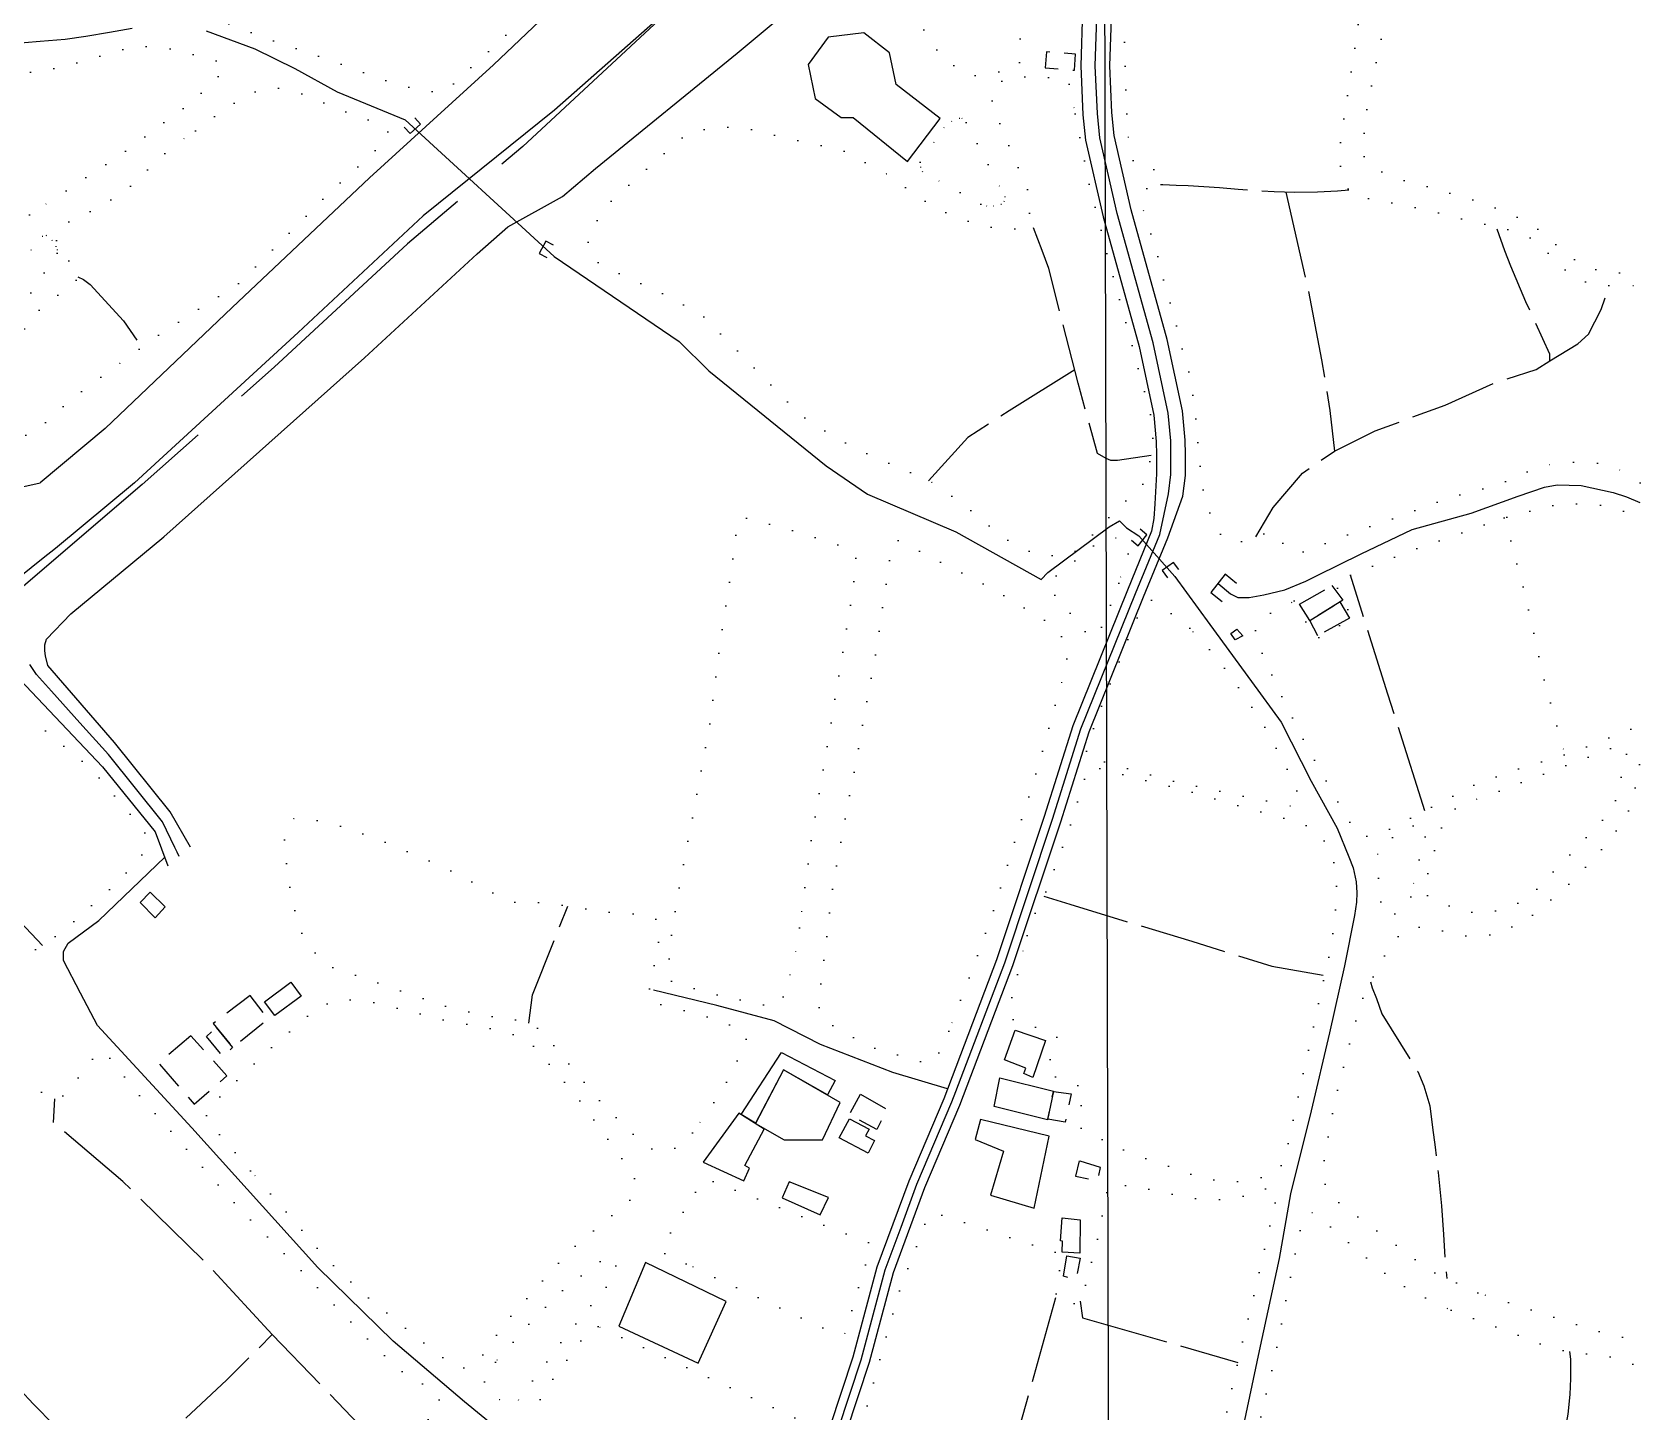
# Model space of a CAD drawing. Header units: millimetres. Extents: x 220021 to 223505, y 489325 to 491820.
# Drawn here: x 221173 to 221448.6, y 490856.2 to 491093.5 of the extents above; entities that cross this region are included whole.
import ezdxf

# ---------------------------------------------------------------- set-up
doc = ezdxf.new("R2010")
doc.units = ezdxf.units.MM
for name, pattern in [('15M2P5', [17.5, 15, -2.5]), ('50M10', [60, 50, -10]), ('5M2P5', [7.5, 5, -2.5]), ('AM4', [4, 0, -4])]:
    doc.linetypes.add(name, pattern=pattern)
for name, color, linetype in [('A0013110', 8, 'Continuous'), ('A0013112', 8, 'Continuous'), ('A0013117', 8, 'Continuous'), ('A0023210', 8, 'Continuous'), ('A0023212', 8, 'Continuous'), ('B0014111', 8, 'Continuous'), ('B0014112', 8, 'Continuous'), ('B0014116', 8, '5M2P5'), ('B0014118', 8, '5M2P5'), ('C0076116', 8, 'Continuous'), ('C0076117', 8, 'Continuous'), ('C0523121', 8, '50M10'), ('D0015112', 8, '15M2P5'), ('D0025111', 8, 'AM4'), ('E0022112', 8, 'Continuous'), ('zd001', 7, 'Continuous')]:
    doc.layers.add(name, color=color, linetype=linetype)

msp = doc.modelspace()

# ---------------------------------------------------------------- linework, layer by layer
at = {"layer": 'A0013110', "flags": 128}
for points in [[(221108.767, 491096.755), (221114.887, 491093.452), (221119.385, 491090.081), (221120.417, 491089.319), (221124.609, 491083.901), (221131.718, 491073.535), (221139.204, 491061.374), (221142.657, 491056.028), (221150.604, 491044.03), (221157.612, 491034.032), (221162.758, 491024.352), (221165.51, 491017.858), (221165.929, 491016.51), (221166.111, 491016.297), (221167.078, 491015.65), (221168.443, 491015.28), (221170.058, 491015.028), (221174.434, 491015.992)], [(221353.794, 491097.356), (221353.461, 491087.706), (221353.843, 491079.326), (221354.283, 491074.94), (221357.302, 491061.744), (221363.502, 491039.483), (221366.029, 491027.621), (221366.446, 491023.107), (221366.475, 491020.845), (221366.486, 491017.579), (221366.209, 491012.388), (221366.015, 491009.871), (221365.664, 491007.711), (221361.485, 490997.521), (221352.085, 490974.212), (221347.174, 490958.614), (221338.974, 490933.982), (221329.904, 490910.082), (221323.876, 490895.924), (221318.39, 490881.088), (221314.236, 490865.618), (221306.268, 490841.479)], [(221309.139, 490840.605), (221317.111, 490864.758), (221321.251, 490880.177), (221326.665, 490894.815), (221332.688, 490908.962), (221341.801, 490932.975), (221350.028, 490957.69), (221354.911, 490973.199), (221364.264, 490996.391), (221368.44, 491006.573), (221371.009, 491013.707), (221371.487, 491017.252), (221371.475, 491020.885), (221371.443, 491023.37), (221370.981, 491028.374), (221368.361, 491040.676), (221362.15, 491062.973), (221359.227, 491075.75), (221358.831, 491079.69), (221358.465, 491087.734), (221358.803, 491097.507)], [(221200.293, 490953.344), (221196.802, 490959.439), (221187.205, 490971.375), (221175.738, 490984.578), (221175.322, 490986.261), (221175.228, 490987.136), (221175.252, 490988.15), (221175.531, 490989.125)], [(221166.793, 490983.375), (221170.943, 490982.21), (221185.149, 490967.176), (221194.195, 490955.965), (221196.422, 490950.117)]]:
    msp.add_lwpolyline(points, dxfattribs=at)
at = {"layer": 'A0013112', "flags": 128}
for points in [[(221343.567, 491172.783), (221343.192, 491171.636), (221321.575, 491150.896), (221301.258, 491132.071), (221273.931, 491108.341), (221252.442, 491087.896), (221231.072, 491068.487), (221207.441, 491046.173), (221185.589, 491025.344), (221174.434, 491015.992)], [(221175.531, 490989.125), (221179.705, 490993.488), (221195.707, 491006.702), (221230.253, 491037.511), (221249.633, 491055.418), (221254.9, 491060.025), (221264.277, 491065.258), (221269.953, 491070.053), (221294.38, 491089.928), (221307.099, 491100.587), (221324.425, 491114.679), (221336.652, 491125.352), (221352.687, 491144.185)]]:
    msp.add_lwpolyline(points, dxfattribs=at)
at = {"layer": 'A0013117', "flags": 128}
for points in [[(221256.994, 490850.085), (221247.438, 490857.929), (221235.14, 490868.399), (221222.19, 490881.057), (221200.512, 490905.087), (221184.309, 490922.657), (221181.37, 490928.241), (221178.43, 490933.824), (221178.453, 490935.393), (221179.225, 490936.852), (221184.519, 490940.738), (221195.854, 490951.609)], [(221330.542, 490911.764), (221321.15, 490914.582), (221308.705, 490919.433), (221300.738, 490923.447), (221295.784, 490924.778), (221290.83, 490926.108), (221279.936, 490928.776)]]:
    msp.add_lwpolyline(points, dxfattribs=at)
at = {"layer": 'A0023210', "flags": 128}
for points in [[(221307.704, 490841.042), (221315.674, 490865.188), (221319.821, 490880.633), (221322.546, 490888.001), (221325.27, 490895.369), (221331.296, 490909.522), (221331.983, 490911.332), (221340.387, 490933.478), (221348.601, 490958.152), (221353.498, 490973.706), (221358.186, 490985.331), (221362.874, 490996.956), (221367.052, 491007.142), (221368.544, 491014.135), (221368.986, 491017.415), (221368.975, 491020.865), (221368.945, 491023.238), (221368.505, 491027.998), (221365.932, 491040.079), (221359.726, 491062.359), (221358.241, 491068.852), (221356.755, 491075.345), (221356.337, 491079.508), (221355.963, 491087.72), (221356.307, 491097.671)], [(221198.358, 490951.731), (221197.984, 490952.512), (221197.61, 490953.293), (221195.498, 490957.702), (221186.177, 490969.275), (221181.276, 490974.722), (221176.375, 490980.168), (221173.798, 490983.032), (221172.655, 490984.756)]]:
    msp.add_lwpolyline(points, dxfattribs=at)
at = {"layer": 'A0023212'}
msp.add_lwpolyline([(221311.223, 491122.724), (221262.915, 491080.076), (221240.352, 491061.953), (221218.847, 491041.842), (221190.648, 491016.023), (221177.069, 491004.74), (221174.962, 491003.06), (221166.639, 490996.425), (221163.292, 490993.756), (221157.074, 490988.799), (221144.907, 490979.737), (221121.812, 490962.618), (221115.408, 490957.883), (221107.158, 490951.88), (221083.582, 490935.452), (221073.843, 490929.254), (221040.659, 490909.495), (221028.844, 490903.091), (221000.374, 490887.943), (220985.078, 490880.339), (220956.616, 490865.512), (220947.84, 490860.94), (220937.753, 490855.685), (220927.666, 490850.43)], dxfattribs=at)
at = {"layer": 'B0014111', "flags": 128}
for points in [[(221316.135, 491093.4), (221310.038, 491092.632), (221306.569, 491087.976), (221307.751, 491082.13), (221312.24, 491078.836), (221314.31, 491078.821), (221323.648, 491071.254), (221329.273, 491078.646), (221321.732, 491084.546), (221320.547, 491089.984)], [(221278.597, 490881.928), (221273.971, 490870.982), (221287.645, 490864.612), (221292.435, 490875.208)]]:
    msp.add_lwpolyline(points, close=True, dxfattribs=at)
at = {"layer": 'B0014112', "flags": 128}
for points in [[(221217.573, 490930.101), (221219.322, 490927.744), (221214.805, 490924.393), (221213.056, 490926.75)], [(221342.164, 490921.892), (221347.389, 490920.108), (221345.197, 490913.75), (221343.665, 490914.399), (221344.026, 490915.306), (221340.333, 490916.746)], [(221301.992, 490918.028), (221311.221, 490913.224), (221309.885, 490910.728), (221302.297, 490915.076), (221297.494, 490905.856), (221295.063, 490907.381)], [(221302.31, 490915.029), (221297.528, 490905.836), (221302.414, 490902.984), (221309.034, 490903.012), (221312.071, 490909.44)], [(221339.534, 490913.663), (221348.756, 490911.389), (221347.721, 490906.461), (221338.546, 490908.747)], [(221294.649, 490907.573), (221288.497, 490899.148), (221295.505, 490895.934), (221296.461, 490898.156), (221295.681, 490898.603), (221299.009, 490904.862)], [(221313.668, 490906.638), (221317.047, 490904.851), (221316.442, 490903.706), (221318.006, 490902.879), (221316.867, 490900.725), (221311.924, 490903.339)], [(221336.219, 490906.494), (221335.326, 490903.048), (221340.163, 490901.057), (221337.966, 490893.483), (221345.464, 490891.268), (221348.048, 490903.644)], [(221303.319, 490895.809), (221302.092, 490893.04), (221308.629, 490890.125), (221310.083, 490893.102)], [(221350.263, 490889.602), (221353.343, 490889.262), (221353.308, 490883.494), (221350.282, 490883.664), (221350.329, 490885.587), (221350.01, 490885.643)]]:
    msp.add_lwpolyline(points, close=True, dxfattribs=at)
at = {"layer": 'B0014116', "flags": 128}
for points in [[(221347.581, 491090.124), (221347.365, 491087.381), (221352.372, 491086.987), (221352.588, 491089.73)], [(221210.57, 490927.816), (221204.221, 490923.042), (221207.583, 490918.901), (221213.666, 490923.825)], [(221204.695, 490922.301), (221207.537, 490918.907), (221205.941, 490917.259), (221203.035, 490920.784)], [(221200.369, 490920.903), (221194.819, 490916.219), (221200.955, 490909.142), (221206.534, 490914.02)], [(221315.555, 490910.886), (221320.125, 490908.247), (221318.365, 490904.799), (221313.608, 490907.316)], [(221348.77, 490911.303), (221351.81, 490910.921), (221350.785, 490906.022), (221347.783, 490906.588)], [(221353.184, 490899.374), (221352.565, 490896.749), (221356.4, 490896.021), (221356.863, 490898.24)]]:
    msp.add_lwpolyline(points, close=True, dxfattribs=at)
at = {"layer": 'B0014116'}
for points in [[(221392.893, 490992.315), (221391.097, 490995.129), (221396.688, 490998.335), (221398.542, 490995.849)], [(221398.029, 490995.528), (221399.712, 490992.742), (221394.262, 490989.718), (221392.893, 490992.315)], [(221191.639, 490943.825), (221193.381, 490945.594), (221195.952, 490943.06), (221194.195, 490941.196)]]:
    msp.add_lwpolyline(points, close=True, dxfattribs=at)
at = {"layer": 'B0014118', "flags": 128}
msp.add_lwpolyline([(221351.084, 490883.051), (221353.368, 490882.645), (221352.655, 490878.966), (221350.522, 490879.541)], close=True, dxfattribs=at)
at = {"layer": 'C0076116', "flags": 128}
for points in [[(221237.074, 491077.199), (221238.069, 491076.077), (221239.864, 491077.669), (221238.869, 491078.791)], [(221262.738, 491056.879), (221261.407, 491057.571), (221260.3, 491055.442), (221261.631, 491054.75)], [(221362.185, 491006.129), (221363.361, 491005.198), (221364.851, 491007.079), (221363.675, 491008.011)], [(221370.324, 491001.082), (221369.449, 491002.301), (221367.5, 491000.901), (221368.374, 490999.683)], [(221380.29, 490998.72), (221378.329, 491000.272), (221375.847, 490997.135), (221377.808, 490995.583)]]:
    msp.add_lwpolyline(points, dxfattribs=at)
at = {"layer": 'C0076117', "flags": 128}
msp.add_lwpolyline([(221380.028, 490988.99), (221379.292, 490990.086), (221380.321, 490990.828), (221381.351, 490989.686)], close=True, dxfattribs=at)
at = {"layer": 'C0523121', "flags": 128}
msp.add_lwpolyline([(221699.41, 491456.057), (221683.772, 491447.234), (221665.133, 491435.662), (221646.351, 491422.574), (221638.679, 491416.859), (221620.056, 491402.654), (221603.145, 491388.881), (221585.939, 491373.357), (221568.728, 491358.496), (221550.782, 491342.203), (221529.939, 491323.549), (221507.873, 491302.899), (221485.733, 491282.884), (221457.794, 491257.402), (221433.74, 491235.52), (221407.377, 491211.643), (221380.742, 491186.85), (221356.167, 491164.451), (221332.258, 491143.179), (221305.186, 491117.765), (221282.487, 491097.097), (221257.471, 491073.853), (221237.647, 491057.134), (221214.705, 491035.881), (221191.966, 491015.727), (221168.374, 490995.491), (221145.102, 490977.222), (221118.394, 490958.16), (221095.722, 490943.144), (221071.629, 490928.04), (221043.614, 490911.142), (221018.766, 490897.524), (220987.216, 490881.068), (220959.876, 490866.988), (220920.947, 490846.609), (220894.928, 490833.545), (220870.583, 490820.983), (220844.609, 490807.614), (220814.558, 490791.755), (220792.067, 490780.41), (220769.335, 490768.682), (220743.5, 490755.247), (220719.635, 490743.829), (220693.568, 490731.447), (220669.856, 490720.522), (220638.457, 490705.929), (220611.08, 490693.916), (220584.654, 490682.034)], dxfattribs=at)
at = {"layer": 'D0015112', "flags": 128}
for points in [[(221399.612, 491066.368), (221397.617, 491066.196), (221394.174, 491066.024), (221390.328, 491065.917), (221386.734, 491066.084), (221384.004, 491066.202), (221380.565, 491066.473), (221377.363, 491066.754), (221371.953, 491067.091), (221369.87, 491067.162), (221367.586, 491067.237), (221365.759, 491067.237)], [(221388.769, 491065.989), (221392.577, 491049.271), (221394.886, 491037.14), (221396.322, 491028.475), (221397.105, 491021.46)], [(221365.572, 491020.702), (221359.799, 491019.828), (221358.644, 491019.835), (221357.818, 491020.186), (221356.331, 491021.058), (221353.002, 491033.156), (221347.995, 491052.852), (221346.819, 491055.962), (221344.552, 491061.862)], [(221383.619, 491006.731), (221386.584, 491011.781), (221391.631, 491017.657), (221397.105, 491021.46), (221404.117, 491024.955), (221416.153, 491029.373), (221424.573, 491033.136), (221431.803, 491035.498), (221434.154, 491037.006), (221434.152, 491038.128), (221430.059, 491047.153), (221427.461, 491053.272), (221426.436, 491055.928), (221424.962, 491060.012)], [(221180.936, 491051.444), (221181.868, 491050.953), (221183.047, 491050.124), (221188.752, 491043.85), (221191.955, 491039.333)], [(221434.154, 491037.006), (221438.984, 491039.904), (221440.842, 491041.574), (221443.003, 491045.813), (221444.461, 491049.964)], [(221352.424, 491035.429), (221341.137, 491028.402), (221334.056, 491023.789), (221327.298, 491016.35)], [(221412.642, 490959.605), (221406.309, 490979.669), (221399.867, 491000.112)], [(221174.841, 490936.431), (221151.971, 490960.547)], [(221347.123, 490944.909), (221351.591, 490943.524), (221372.564, 490937.166), (221386.338, 490932.889), (221395.438, 490931.285)], [(221258.492, 490923.062), (221259.15, 490927.925), (221263.332, 490938.519), (221265.205, 490943.217)], [(221403.344, 490930.201), (221403.626, 490929.144), (221404.336, 490927.294), (221405.275, 490924.703), (221411.458, 490914.751), (221412.491, 490912.311), (221413.537, 490908.841), (221413.971, 490905.121), (221414.428, 490901.731), (221414.976, 490897.377), (221415.545, 490891.635), (221415.906, 490886.72), (221416.131, 490882.482), (221416.43, 490879.184)], [(221214.361, 490869.508), (221203.029, 490881.786), (221188.671, 490895.82), (221176.732, 490905.981), (221176.943, 490910.032)], [(221349.113, 490875.809), (221341.153, 490847.264), (221336.947, 490833.296), (221336.294, 490831.399)], [(221158.855, 490872.725), (221173.309, 490857.564), (221180.976, 490849.755), (221187.601, 490842.149), (221195.296, 490833.562), (221200.944, 490827.13), (221205.573, 490823.167), (221208.412, 490821.012), (221209.125, 490820.458)], [(221186.68, 490843.206), (221206.552, 490861.74), (221214.361, 490869.508), (221229.344, 490854.005), (221235.079, 490848.386)], [(221437.563, 490866.59), (221437.702, 490865.31), (221437.719, 490861.95), (221437.636, 490859.201), (221437.28, 490855.805), (221436.287, 490850.504), (221432.722, 490836.261), (221427.671, 490824.748), (221426.251, 490822.44), (221425.53, 490821.628), (221424.551, 490821.147), (221423.076, 490820.861), (221409.603, 490818.691), (221406.919, 490818.37), (221406.544, 490817.881), (221403.477, 490810.222), (221401.647, 490808.088), (221393.21, 490799.226), (221388.512, 490793.8), (221383.854, 490785.74), (221382.36, 490782.698), (221381.954, 490780.058), (221381.95, 490776.532), (221382.134, 490762.847), (221382.62, 490752.783)]]:
    msp.add_lwpolyline(points, dxfattribs=at)
at = {"layer": 'D0015112'}
msp.add_lwpolyline([(221353.387, 490875.272), (221353.792, 490872.419), (221380.473, 490864.714)], dxfattribs=at)
at = {"layer": 'D0025111', "flags": 128}
for points in [[(221362.391, 491105.681), (221362.82, 491108.682), (221363.172, 491110.186), (221363.466, 491111.835), (221364.235, 491115.419), (221364.507, 491117.151), (221365.098, 491119.951), (221365.435, 491121.897), (221365.778, 491123.717), (221366.57, 491128.375), (221366.762, 491129.956), (221366.843, 491131.422), (221366.846, 491133.717), (221366.844, 491134.724), (221366.817, 491135.357), (221366.594, 491136.174), (221366.267, 491136.558), (221365.792, 491136.823), (221365.292, 491137.084), (221364.894, 491137.411), (221364.391, 491138.035), (221364.248, 491138.721), (221364.247, 491139.73), (221364.263, 491140.865), (221364.682, 491143.876), (221364.97, 491145.016), (221365.537, 491146.022), (221366.323, 491146.921), (221367.585, 491147.921), (221371.143, 491148.924), (221372.878, 491148.924), (221374.623, 491148.911), (221375.899, 491148.891), (221379.048, 491148.853), (221391.279, 491147.861), (221393.056, 491147.639), (221394.313, 491147.591), (221395.475, 491147.588), (221396.387, 491147.603), (221397.272, 491147.598), (221397.767, 491147.511), (221398.211, 491147.099), (221398.6, 491146.485), (221398.903, 491145.661), (221399.133, 491129.502), (221398.69, 491125.005), (221398.194, 491121.032), (221397.672, 491117.36), (221397.437, 491115.043), (221397.189, 491112.726), (221396.836, 491110.397), (221396.272, 491106.93), (221396.202, 491105.874), (221396.172, 491104.827), (221396.135, 491104.138), (221396.248, 491103.665), (221396.83, 491103.114), (221397.781, 491102.845), (221398.893, 491102.485), (221399.678, 491102.001), (221400.494, 491101.242), (221401.329, 491097.699), (221401.321, 491096.435), (221401.185, 491094.553), (221400.949, 491092.911), (221400.744, 491091.492), (221400.46, 491089.937), (221399.859, 491086.012), (221399.5, 491083.694), (221397.998, 491073.455), (221397.999, 491072.418), (221398.201, 491070.228), (221398.563, 491068.848), (221399.025, 491067.642), (221399.477, 491066.6), (221399.897, 491065.876), (221400.564, 491065.404), (221402.067, 491065.043), (221406.799, 491064.231), (221409.391, 491063.758), (221411.585, 491063.248), (221414.178, 491062.641), (221418.272, 491061.596), (221420.455, 491061.097), (221423.075, 491060.447), (221424.377, 491060.127), (221426.107, 491059.787), (221428.557, 491059.163), (221429.594, 491058.808), (221430.797, 491058.179), (221431.872, 491057.416), (221434.002, 491055.417), (221435.346, 491054.215), (221437.278, 491052.143), (221438.804, 491051.315), (221440.263, 491050.574), (221441.887, 491050.088), (221443.443, 491049.966), (221445.202, 491049.962), (221446.805, 491049.954), (221448.532, 491049.934), (221450.66, 491049.811), (221455.222, 491049.212), (221455.967, 491049.092), (221456.952, 491048.81), (221457.819, 491048.458), (221458.475, 491048.195), (221459.254, 491047.805), (221460.213, 491045.714), (221460.485, 491041.126), (221460.482, 491039.229), (221460.48, 491037.648), (221460.478, 491036.038), (221460.476, 491034.156), (221460.49, 491032.167), (221460.64, 491030.42), (221460.935, 491028.835), (221461.281, 491027.42), (221461.865, 491025.461), (221462.488, 491023.652), (221462.889, 491022.144), (221463.195, 491020.775), (221463.475, 491019.684), (221463.662, 491018.796), (221463.685, 491018.267), (221463.684, 491017.806), (221463.682, 491017.241), (221463.654, 491016.813), (221463.528, 491016.438), (221463.29, 491016.155), (221462.837, 491015.933), (221462.043, 491015.776), (221461.016, 491015.685), (221459.521, 491015.615), (221458.059, 491015.491), (221456.851, 491015.338), (221455.345, 491015.154), (221454.23, 491015.015), (221453.16, 491014.941), (221452.053, 491015.013), (221450.924, 491015.322), (221449.975, 491015.845), (221449.087, 491016.418), (221447.572, 491017.362), (221446.231, 491018.184), (221444.915, 491018.805), (221443.545, 491019.249), (221441.327, 491019.489), (221439.367, 491019.585), (221437.777, 491019.542), (221435.873, 491019.354), (221434.105, 491019.083), (221431.87, 491018.533), (221429.53, 491017.622), (221427.775, 491016.732), (221425.378, 491015.821), (221422.731, 491015.03), (221420.618, 491014.419), (221418.155, 491013.78), (221413.194, 491012.133), (221410.741, 491011.165), (221408.671, 491010.374), (221406.051, 491009.478), (221403.4, 491008.558), (221395.347, 491005.53), (221393.524, 491005.03), (221391.515, 491004.04), (221389.875, 491004.136), (221388.997, 491004.711), (221388.399, 491005.35), (221387.965, 491005.996), (221387.638, 491006.59), (221387.009, 491007.186), (221386.303, 491007.412), (221385.484, 491007.345), (221384.421, 491007.105), (221383.479, 491006.666), (221382.59, 491006.255), (221381.591, 491005.932), (221380.311, 491005.847), (221379.219, 491005.944), (221378.345, 491006.296), (221377.626, 491007.02), (221376.851, 491008.235), (221376.287, 491009.277), (221375.663, 491010.843), (221375.226, 491012.135), (221374.68, 491014.102), (221374.274, 491016.247), (221374.08, 491018.058), (221373.915, 491019.8), (221373.727, 491021.691), (221373.344, 491026.019), (221373.195, 491028.194), (221372.225, 491034.507), (221371.523, 491036.976), (221371.032, 491038.635), (221370.416, 491040.71), (221369.883, 491043.198), (221368.987, 491046.518), (221368.056, 491049.605), (221366.425, 491056.192), (221364.803, 491060.858), (221364.291, 491062.832), (221363.924, 491064.317), (221364.749, 491066.57), (221365.552, 491067.056), (221366.091, 491067.527), (221366.364, 491069.03), (221366.228, 491069.728), (221365.826, 491070.092), (221365.275, 491070.199), (221364.668, 491070.202), (221363.88, 491070.278), (221363.103, 491070.607), (221362.57, 491071.248), (221362.013, 491072.387), (221361.777, 491073.511), (221361.699, 491075.397), (221361.28, 491081.357), (221360.987, 491091.47), (221361.119, 491097.71), (221361.539, 491101.811)], [(221219.456, 491124.869), (221220.85, 491126.525), (221221.97, 491127.053), (221223.002, 491126.85), (221223.757, 491126.349), (221224.99, 491125.441), (221229.367, 491121.55), (221236.707, 491113.594), (221241.998, 491107.183), (221245.285, 491103.319), (221249.481, 491101.069), (221254.869, 491097.54), (221255.606, 491096.517), (221255.741, 491095.413), (221255.383, 491094.064), (221254.976, 491093.356), (221244.498, 491083.67), (221242.361, 491083.233), (221235.983, 491084.418), (221224.091, 491088.761), (221212.07, 491092.927), (221203.397, 491096.291), (221200.631, 491097.367), (221199.726, 491098.382), (221199.609, 491099.804), (221198.842, 491110.443), (221198.861, 491111.479), (221199.316, 491113.025), (221200.227, 491113.931), (221201.498, 491114.436), (221202.553, 491114.744), (221209.01, 491117.683), (221214.508, 491120.63), (221217.471, 491122.677)], [(221334.259, 491121.716), (221335.298, 491120.394), (221339.273, 491113.985), (221339.447, 491110.361), (221339.133, 491104.152), (221340.456, 491102.764), (221342.106, 491102.408), (221342.272, 491101.889), (221342.279, 491099.129), (221343.292, 491089.806), (221342.802, 491087.912), (221340.99, 491087.061), (221337.363, 491086.221), (221334.889, 491086.065), (221333.733, 491086.59), (221329.768, 491088.858), (221324.304, 491097.175), (221323.142, 491100.115), (221322.641, 491102.361), (221322.187, 491110.415)], [(221422.528, 491113.155), (221422.697, 491113.227), (221423.586, 491113.543), (221426.543, 491114.712), (221429.586, 491115.866), (221429.865, 491116.013), (221432.697, 491117.539), (221435.46, 491119.072), (221438.309, 491120.604), (221439.387, 491121.105), (221439.673, 491121.184), (221439.961, 491121.226), (221440.242, 491121.228), (221440.517, 491121.193), (221440.785, 491121.134), (221441.046, 491121.047), (221441.299, 491120.937), (221441.544, 491120.804), (221441.786, 491120.629), (221442, 491120.436), (221442.221, 491120.2), (221444.254, 491117.805), (221446.201, 491115.354), (221448.213, 491112.742), (221450.325, 491110.102), (221452.311, 491107.65), (221454.291, 491105.251), (221456.307, 491102.592), (221456.564, 491102.297), (221457.365, 491101.486), (221459.565, 491099.415), (221461.729, 491097.18), (221463.72, 491094.839), (221463.944, 491094.489), (221465.495, 491091.793), (221466.003, 491090.76), (221466.449, 491089.709), (221467.755, 491086.906), (221469.198, 491084.134), (221470.687, 491081.339), (221472.08, 491078.482), (221472.207, 491078.149), (221472.822, 491076.174), (221472.879, 491075.817), (221472.907, 491075.461), (221472.908, 491075.105), (221472.811, 491073.155), (221472.771, 491072.794), (221472.609, 491071.812), (221472.517, 491071.398), (221472.204, 491070.283), (221471.838, 491069.203), (221470.713, 491066.175), (221469.532, 491063.35), (221468.996, 491062.243), (221467.536, 491059.516), (221466.003, 491056.557), (221465.781, 491056.223), (221464.646, 491054.729), (221464.363, 491054.42), (221463.787, 491053.863), (221463.202, 491053.36), (221462.278, 491052.649), (221461.954, 491052.432), (221461.302, 491052.048), (221460.941, 491051.874), (221460.579, 491051.732), (221460.201, 491051.612), (221459.789, 491051.51), (221458.958, 491051.353), (221458.024, 491051.23), (221457.526, 491051.193), (221455.61, 491051.163), (221454.739, 491051.196), (221453.137, 491051.358), (221449.964, 491051.762), (221446.52, 491052.066), (221443.291, 491052.412), (221442.908, 491052.481), (221441.869, 491052.739), (221441.146, 491052.972), (221440.465, 491053.248), (221440.105, 491053.418), (221439.106, 491053.968), (221438.442, 491054.384), (221437.84, 491054.81), (221437.258, 491055.276), (221434.843, 491057.341), (221432.561, 491059.333), (221432.2, 491059.596), (221430.478, 491060.703), (221430.084, 491060.919), (221427.287, 491062.333), (221426.358, 491062.742), (221424.624, 491063.399), (221421.676, 491064.475), (221419.813, 491065.04), (221416.781, 491065.877), (221413.828, 491066.771), (221410.748, 491067.527), (221407.585, 491068.452), (221407.247, 491068.591), (221404.516, 491069.893), (221404.151, 491070.131), (221403.213, 491070.848), (221402.929, 491071.113), (221402.689, 491071.377), (221402.468, 491071.68), (221402.303, 491071.955), (221402.156, 491072.276), (221402.057, 491072.592), (221401.987, 491072.911), (221401.952, 491073.227), (221401.952, 491073.564), (221402, 491074.215), (221402.324, 491077.222), (221402.745, 491080.488), (221403.038, 491082.073), (221403.681, 491085.335), (221404.365, 491088.637), (221405.072, 491091.787), (221405.131, 491092.215), (221405.469, 491095.498), (221405.544, 491095.949), (221406.109, 491099.035), (221406.855, 491102.004), (221406.998, 491102.376), (221407.748, 491103.985), (221407.973, 491104.321), (221408.431, 491104.918), (221410.245, 491107.035), (221410.668, 491107.466), (221410.893, 491107.66), (221411.133, 491107.843), (221411.824, 491108.308), (221413.281, 491109.177), (221414.944, 491110.055), (221415.217, 491110.177), (221416.076, 491110.497)], [(221172.594, 491062.113), (221169.912, 491060.443), (221167.679, 491058.348), (221166.399, 491056.195), (221165.605, 491054.447), (221164.724, 491051.948), (221161.528, 491045.128), (221160.894, 491044.186), (221160.361, 491043.769), (221159.22, 491043.688), (221156.548, 491044.299), (221155.074, 491045.348), (221147.33, 491055.301), (221138.067, 491067.095), (221137.123, 491068.845), (221137.653, 491072.582), (221139.143, 491073.534), (221145.358, 491078.07), (221149.512, 491082.623), (221150.605, 491084.571), (221152.427, 491086.332), (221153.805, 491086.6), (221156.212, 491086.331), (221158.719, 491086.068), (221161.442, 491085.957), (221167.897, 491086.133), (221175.453, 491086.954), (221183.129, 491088.841), (221187.434, 491090.278), (221190.14, 491090.879), (221192.655, 491091.048), (221194.842, 491090.884), (221197.176, 491090.579), (221204.337, 491088.818), (221206.019, 491087.88), (221206.353, 491087.2), (221201.072, 491081.918), (221194.72, 491077.217), (221188.966, 491072.943), (221181.466, 491067.944)], [(221352.516, 491079.448), (221352.576, 491078.901), (221354.986, 491067.184), (221358.337, 491053.998), (221362.119, 491040.337), (221365.829, 491026.471), (221365.88, 491024.362), (221365.784, 491022.06), (221365.519, 491020.362), (221365.291, 491019.204), (221364.98, 491017.992), (221364.305, 491015.967), (221361.603, 491013.269), (221357.097, 491008.878), (221354.114, 491005.471), (221351.935, 491003.862), (221349.866, 491003.505), (221348.287, 491003.504), (221346.128, 491003.647), (221344.715, 491004.192), (221340.074, 491006.572), (221333.849, 491011.857), (221327.857, 491016.092), (221324.506, 491017.636), (221321.018, 491019.119), (221316.434, 491021.172), (221312.306, 491023.253), (221309.035, 491025.185), (221306.21, 491027.006), (221304.104, 491028.818), (221296.831, 491036.256), (221291.747, 491041.36), (221288.158, 491045.059), (221280.471, 491049.102), (221275.563, 491051.306), (221272.521, 491052.731), (221270.098, 491054.126), (221269.067, 491055.444), (221268.687, 491056.495), (221268.739, 491057.647), (221269.01, 491058.862), (221269.479, 491059.876), (221272.053, 491063.888), (221278.028, 491069.324), (221282.318, 491073.096), (221284.698, 491075.205), (221287.42, 491076.666), (221293.627, 491077.251), (221295.99, 491076.943), (221305.291, 491074.79), (221312.369, 491073.26), (221320.023, 491069.171), (221325.954, 491064.936), (221329.57, 491062.758), (221335.353, 491060.535), (221339.485, 491059.674), (221341.086, 491059.6), (221342.518, 491059.753), (221344.023, 491060.51), (221344.236, 491061.056), (221344.644, 491062.096), (221344.364, 491066.277), (221338.533, 491080.176), (221338.032, 491082.767), (221339.017, 491084.313), (221340.17, 491085.341), (221342.313, 491085.844), (221344.622, 491085.83), (221350.561, 491085.619), (221351.387, 491085.096)], [(221201.149, 491076.575), (221206.316, 491080.451), (221211.367, 491083.261), (221213.519, 491083.82), (221215.617, 491083.911), (221217.145, 491083.614), (221219.993, 491082.765), (221226.29, 491080.077), (221231.896, 491078.062), (221233.528, 491077.33), (221234.25, 491076.433), (221234.303, 491075.742), (221234.054, 491075.045), (221232.934, 491073.942), (221224.25, 491065.937), (221208.494, 491050.199), (221195.547, 491041.941), (221188.118, 491036.546), (221179.955, 491030.552), (221173.544, 491024.746), (221171.503, 491024.055), (221169.956, 491024.096), (221168.766, 491024.641), (221166.048, 491028.911), (221165.425, 491030.887), (221164.898, 491032.949), (221165.08, 491034.215), (221166.277, 491036.329), (221167.228, 491037.763), (221170.884, 491041.223), (221173.609, 491045.138), (221175.82, 491047.056), (221178.449, 491049.013), (221180.307, 491050.411), (221180.927, 491051.342), (221181.015, 491052.356), (221178.884, 491054.74), (221178.091, 491056.08), (221177.233, 491057.502), (221177.202, 491058.516), (221177.559, 491059.279), (221179.468, 491061.046), (221184.943, 491063.565), (221189.721, 491066.797), (221193.481, 491070.401), (221196.669, 491073.408)], [(221305.052, 490939.463), (221304.406, 490935.385), (221303.422, 490931.356), (221302.738, 490928.105), (221300.685, 490925.927), (221299.304, 490926.138), (221291.521, 490927.788), (221283.637, 490929.953), (221282.728, 490930.479), (221282.409, 490931.48), (221282.869, 490936.894), (221284.421, 490946.792), (221287.083, 490960.726), (221289.567, 490974.106), (221291.62, 490989.933), (221293.582, 491002.623), (221294.262, 491008.113), (221294.566, 491009.54), (221295.077, 491009.971), (221296.192, 491009.891), (221302.522, 491008.228), (221313.357, 491004.844), (221314.41, 491004.072), (221314.801, 491002.931), (221314.788, 491001.359), (221313.798, 490994.565), (221310.227, 490973.08), (221307.332, 490956.121)], [(221390.21, 490995.697), (221393.909, 490989.088), (221400.11, 490992.721), (221397.169, 490998.964), (221402.88, 491001.394), (221411.148, 491004.647), (221419.462, 491007.568), (221425.847, 491009.848), (221428.661, 491010.701), (221431.835, 491011.352), (221434.211, 491012.065), (221438.276, 491012.427), (221440.471, 491012.406), (221442.154, 491012.26), (221443.996, 491011.97), (221445.97, 491011.446), (221447.617, 491010.829), (221449.354, 491009.967), (221450.744, 491008.116), (221451.156, 491007), (221451.665, 491005.582), (221455.289, 490988.848), (221456.175, 490978.45), (221455.958, 490977.619), (221455.389, 490976.893), (221447.052, 490973.202), (221437.604, 490969.501), (221428.671, 490966.749), (221421.898, 490964.408), (221415.23, 490960.97), (221406.709, 490956.476), (221403.916, 490955.292), (221402.142, 490955.172), (221400.895, 490955.796), (221397.38, 490961.668), (221392.06, 490971.313), (221388.403, 490978.56), (221385.059, 490985.698), (221383.944, 490988.516), (221383.446, 490990.431), (221384.744, 490992.861)], [(221421.81, 490876.691), (221413.49, 490880.547), (221405.87, 490886.309), (221398.358, 490891.79), (221395.731, 490894.244), (221395.266, 490896.784), (221395.268, 490898.594), (221395.447, 490900.238), (221397.236, 490909.866), (221400.334, 490922.08), (221402.187, 490927.888), (221403.861, 490931.235), (221405.022, 490933.32), (221406.414, 490935.959), (221407.837, 490937.785), (221409.353, 490939.064), (221411.002, 490939.558), (221412.998, 490939.642), (221415.113, 490939.1), (221417.516, 490938.575), (221419.94, 490938.061), (221421.915, 490938.027), (221424.347, 490938.311), (221426.122, 490938.888), (221430.29, 490940.923), (221436.434, 490945.959), (221441.859, 490951.421), (221445.131, 490955.514), (221447.347, 490958.419), (221448.264, 490961.292), (221448.994, 490963.989), (221449.813, 490968.694), (221450.982, 490971.29), (221451.934, 490972.947), (221453.184, 490974.288), (221454.757, 490975.11), (221456.571, 490975.816), (221457.486, 490976.394), (221457.872, 490977.066), (221457.906, 490978.408), (221457.599, 490980.359), (221456.585, 490989.847), (221455.357, 491000.145), (221454.738, 491005.711), (221454.754, 491007.136), (221455.187, 491008.297), (221456.783, 491010.083), (221458.108, 491010.574), (221460.267, 491010.87), (221462.623, 491010.619), (221465.504, 491010.252), (221468.339, 491009.979), (221471.058, 491009.695), (221473.655, 491009.548), (221477.628, 491009.899), (221480.701, 491010.287), (221484.241, 491010.959), (221486.343, 491011.442), (221488.384, 491011.875), (221490.251, 491012.171), (221491.309, 491012.105), (221491.913, 491011.647), (221492.268, 491010.899), (221492.615, 491009.909), (221492.693, 491008.484), (221492.813, 491003.951), (221492.823, 491000.177), (221492.722, 490994.669), (221492.433, 490990.629), (221491.737, 490983.744), (221492.096, 490980.24), (221493.056, 490976.922), (221496.878, 490968.829), (221500.509, 490961.453), (221502.124, 490957.987), (221502.567, 490955.838), (221502.694, 490953.547), (221501.435, 490947.601), (221501.364, 490945.518), (221501.364, 490943.137), (221501.506, 490941.014), (221501.791, 490939.19), (221503.732, 490928.956), (221507.045, 490914.676), (221509.239, 490902.143), (221509.815, 490897.3), (221510.08, 490893.421), (221511.198, 490883.875), (221512.462, 490873.401), (221513.159, 490869.867), (221513.862, 490867.6), (221517.024, 490862.196), (221520.526, 490857.241), (221521.883, 490854.937), (221522.777, 490853.169), (221523.091, 490851.726), (221523.187, 490850.118), (221523.184, 490848.319), (221523.175, 490846.304), (221523.104, 490844.714), (221522.851, 490843.301), (221522.447, 490842.384), (221521.658, 490841.874), (221520.798, 490841.771), (221520.165, 490841.754), (221511.228, 490844.736), (221502.857, 490850.384), (221495.715, 490855.811), (221493.299, 490857.239), (221491.109, 490858.289), (221489.768, 490858.916), (221488.225, 490859.055), (221486.732, 490858.967), (221478.736, 490856.937), (221476.691, 490855.954), (221476.057, 490855.242), (221475.725, 490854.242), (221474.997, 490847.775), (221473.504, 490830.897), (221471.721, 490814.76), (221470.613, 490799.817), (221470.651, 490795.561), (221471.163, 490791.268), (221471.708, 490789.562), (221472.285, 490788.011), (221475.014, 490780.593), (221477.182, 490771.06), (221477.936, 490766.634), (221478.296, 490764.032), (221478.398, 490762.647), (221478.401, 490761.665), (221478.396, 490760.622), (221478.237, 490759.827), (221477.603, 490759.302), (221475.958, 490758.851), (221466.613, 490757.294), (221462.087, 490756.972), (221460.223, 490757.007), (221458.78, 490759.203), (221458.207, 490761.107), (221456.956, 490770.718), (221456.823, 490779.5), (221456.796, 490783.681), (221456.794, 490787.958), (221457.072, 490791.915), (221457.314, 490795.538), (221457.625, 490799.47), (221457.75, 490804.729), (221457.798, 490808.812), (221457.862, 490813.554), (221457.993, 490817.666), (221458.009, 490822.084), (221458.212, 490828.602), (221458.365, 490833.171), (221458.653, 490842.212), (221458.561, 490845.838), (221458.26, 490853.221), (221457.11, 490862.645), (221456.683, 490863.822), (221456.195, 490864.758), (221455.452, 490865.741), (221453.715, 490866.649), (221451.303, 490867.973), (221442.93, 490869.955), (221434.943, 490872.461)], [(221330.752, 490921.702), (221328.624, 490916.988), (221327.706, 490916.317), (221327.015, 490916.131), (221317.28, 490918.988), (221310.305, 490922.955), (221309.058, 490923.985), (221308.617, 490924.863), (221308.441, 490925.705), (221308.45, 490927.191), (221310.886, 490947.162), (221315.015, 490969.243), (221318.38, 490987.846), (221320.648, 491003.133), (221320.887, 491004.622), (221321.216, 491005.676), (221321.633, 491006.082), (221322.008, 491006.121), (221322.666, 491005.832), (221338.575, 490997.653), (221348.612, 490991.514), (221349.726, 490990.278), (221350.717, 490988.701), (221351.199, 490986.301), (221350.168, 490981.658), (221346.175, 490967.412), (221338.524, 490942.609), (221334.73, 490932.055)], [(221360.016, 490998.779), (221357.231, 490991.378), (221355.75, 490989.662), (221355.091, 490989.322), (221353.767, 490991.055), (221348.473, 490997.3), (221347.975, 490998.511), (221348.632, 490999.542), (221351.267, 491001.595), (221355.876, 491005.361), (221358.018, 491006.21), (221359.502, 491006.545), (221360.823, 491006.019), (221361.649, 491005.324), (221361.653, 491003.944)], [(221372.215, 490990.999), (221367.094, 490995.087), (221366.483, 490995.572), (221365.834, 490995.812), (221365.494, 490995.882), (221365.044, 490995.71), (221364.918, 490995.538), (221362.795, 490992.218), (221360.14, 490985.424), (221357.049, 490977.651), (221355.52, 490973.435), (221354.362, 490969.524), (221354.36, 490969.238), (221354.613, 490968.914), (221360.574, 490967.144), (221370.189, 490964.505), (221379.551, 490962.499), (221386.7, 490961.04), (221389.469, 490960.445), (221390.268, 490960.415), (221390.738, 490960.504), (221390.993, 490960.666), (221391.2, 490960.982), (221391.192, 490961.47), (221391.099, 490961.936), (221389.86, 490964.992), (221385.465, 490973.48), (221381.163, 490980.093), (221377.039, 490985.786)], [(221140.646, 490862.462), (221134.187, 490875.846), (221128.069, 490891.173), (221124.99, 490903.131), (221123.712, 490911.253), (221123.486, 490914.354), (221123.644, 490917.408), (221123.82, 490920.135), (221124.772, 490924.771), (221127.251, 490930.46), (221132.752, 490939.174), (221138.877, 490946.854), (221146.615, 490954.939), (221152.336, 490960.929), (221159.46, 490967.407), (221164.862, 490971.965), (221167.318, 490973.736), (221169.243, 490974.244), (221170.913, 490974.372), (221173.567, 490974.189), (221175.124, 490973.554), (221183.401, 490966.639), (221191.753, 490956.869), (221192.655, 490955.504), (221192.733, 490954.601), (221192.518, 490952.698), (221188.058, 490947.598), (221179.626, 490940.014), (221175.529, 490936.824), (221165.7, 490931.206), (221161.83, 490929.412), (221159.429, 490927.576), (221158.319, 490925.998), (221158.18, 490924.721), (221158.881, 490923.807), (221165.13, 490918.478), (221171.409, 490913.462), (221173.861, 490911.743), (221175.83, 490910.474), (221177.111, 490909.965), (221178.716, 490910.762), (221184.424, 490918.152), (221184.96, 490918.324), (221185.765, 490917.848), (221191.674, 490910.436), (221200.207, 490900.741), (221208.599, 490891.305), (221218.832, 490881.049), (221229.248, 490870.254), (221236.169, 490863.493), (221240.623, 490860.839), (221242.485, 490859.474), (221242.984, 490858.739), (221243.173, 490857.775), (221242.737, 490856.581), (221234.447, 490847.709), (221234.439, 490847.093), (221236.287, 490845.368), (221240.013, 490841.712), (221240.329, 490841.175), (221239.266, 490840.212), (221229.909, 490831.719), (221221.469, 490826.013), (221217.862, 490824.1), (221210.343, 490821.48), (221206.99, 490818.667), (221203.274, 490815.944), (221201.214, 490814.515), (221198.612, 490813.27), (221196.812, 490812.715), (221194.862, 490812.566), (221190.412, 490812.834), (221187.829, 490813.165), (221186.009, 490813.412), (221184.776, 490813.769), (221183.409, 490814.408), (221178.816, 490817.666), (221171.615, 490825.014), (221162.951, 490832.925), (221156.048, 490839.374), (221152.069, 490844.998), (221146.424, 490853.129)], [(221425.429, 490962.989), (221446.358, 490970.963), (221447.349, 490970.439), (221447.353, 490969.059), (221445.393, 490961.135), (221444.408, 490959.244), (221430.917, 490945.012), (221427.458, 490942.964), (221424.326, 490942.294), (221421.027, 490942.142), (221418.057, 490942.679), (221415.909, 490943.728), (221413.433, 490944.779), (221412.771, 490945.301), (221412.603, 490946.855), (221415.874, 490957.875), (221417.848, 490959.933), (221418.836, 490960.617)], [(221344.234, 490938.141), (221345.797, 490942.564), (221347.381, 490945.365), (221351.273, 490955.858), (221354.394, 490966.039), (221354.92, 490967.125), (221355.888, 490967.07), (221371.925, 490962.977), (221387.677, 490958.482), (221390.989, 490957.719), (221392.981, 490956.691), (221394.174, 490955.866), (221395.216, 490954.692), (221396.555, 490952.157), (221397.064, 490950.541), (221397.481, 490947.235), (221397.471, 490945.353), (221397.134, 490940.324), (221396.314, 490935.306), (221392.197, 490916.413), (221388.376, 490898.933), (221386.784, 490897.626), (221385.571, 490896.775), (221382.713, 490896.052), (221380.925, 490895.842), (221378.05, 490895.913), (221376.266, 490896.117), (221373.928, 490896.573), (221361.45, 490900.956), (221353.975, 490904.664), (221353.264, 490905.23), (221353.128, 490906.309), (221353.915, 490911.216), (221353.884, 490911.996), (221347.986, 490914.306), (221347.505, 490914.641), (221347.635, 490915.206), (221349.372, 490920.118), (221349.394, 490920.604), (221348.812, 490921.313), (221341.882, 490923.66), (221341.296, 490924.14), (221341.099, 490925), (221341.23, 490926.039)], [(221286.685, 490904.205), (221284.877, 490902.218), (221282.717, 490901.142), (221281.544, 490901.064), (221279.94, 490901.343), (221278.875, 490901.884), (221277.538, 490902.886), (221270.884, 490909.496), (221263.926, 490917.854), (221260.948, 490921.445), (221259.183, 490922.821), (221257.241, 490923.497), (221253.079, 490924.056), (221245.339, 490925.616), (221235.425, 490928.996), (221227.265, 490931.845), (221224.949, 490932.617), (221223.155, 490933.289), (221219.581, 490938.157), (221217.725, 490944.124), (221217.197, 490947.791), (221216.502, 490952.778), (221216.497, 490954.739), (221216.697, 490956.279), (221217.249, 490957.44), (221218.059, 490958.263), (221220.84, 490958.216), (221227.192, 490956.697), (221235.254, 490953.629), (221243.006, 490950.281), (221246.174, 490948.744), (221249.1, 490947.183), (221251.977, 490945.636), (221254.216, 490944.514), (221255.95, 490943.861), (221258.486, 490943.782), (221261.148, 490943.822), (221268.529, 490942.722), (221272.784, 490942.101), (221276.025, 490941.881), (221278.011, 490941.778), (221279.176, 490941.528), (221280.172, 490941.164), (221280.79, 490940.321), (221280.965, 490939.195), (221280.945, 490937.846), (221279.993, 490932.674), (221279.291, 490929.71), (221279.284, 490926.979), (221279.809, 490926.655), (221287.376, 490924.67), (221291.469, 490923.485), (221293.367, 490922.609), (221294.744, 490922.132), (221295.596, 490921.433), (221295.854, 490920.706), (221295.893, 490919.954), (221295.662, 490919.296), (221292.816, 490913.435), (221289.896, 490908.683)], [(221410.235, 490944.815), (221409.287, 490943.27), (221408.123, 490942.098), (221407.115, 490941.689), (221405.878, 490941.81), (221405.299, 490942.264), (221405.146, 490943.278), (221404.731, 490947.888), (221404.628, 490949.402), (221404.53, 490951.176), (221404.556, 490952.137), (221404.643, 490952.939), (221405.872, 490954.25), (221411.441, 490957.481), (221412.11, 490957.437), (221412.495, 490957.095), (221412.832, 490956.109), (221412.799, 490955.404), (221412.549, 490954.533), (221411.19, 490949.074), (221410.669, 490946.74)], [(221210.648, 490897.702), (221203.104, 490906.425), (221203.019, 490907.792), (221203.56, 490908.677), (221213.732, 490918.464), (221222.419, 490926.037), (221226.601, 490927.183), (221230.472, 490926.905), (221233.572, 490926.26), (221243.39, 490923.737), (221249.721, 490922.571), (221254.116, 490921.695), (221257.352, 490920.554), (221259.049, 490919.458), (221266.672, 490910.541), (221275.543, 490898.413), (221277.022, 490895.763), (221276.941, 490894.209), (221275.78, 490892.469), (221265.473, 490883.884), (221254.561, 490871.701), (221250.052, 490865.274), (221248.583, 490864.215), (221247.381, 490863.77), (221245.334, 490864.294), (221238.66, 490869.491), (221230.186, 490876.437), (221223.62, 490882.634)], [(221285.599, 490881.671), (221282.331, 490883.096), (221281.644, 490883.698), (221281.527, 490884.68), (221283.297, 490887.704), (221287.583, 490894.685), (221288.239, 490895.659), (221289.363, 490896.19), (221315.206, 490886.005), (221316.885, 490885.402), (221317.306, 490884.88), (221317.168, 490884.139), (221316.731, 490882.474), (221312.84, 490869.668), (221312.228, 490869.453), (221311.225, 490869.645)], [(221306.702, 490826.097), (221307.096, 490828.129), (221307.74, 490830.586), (221308.761, 490833.261), (221310.476, 490837.63), (221313.856, 490847.635), (221317.027, 490858.215), (221319.567, 490867.766), (221322.569, 490877.969), (221326.279, 490887.397), (221326.857, 490889.127), (221327.387, 490890.205), (221328.646, 490890.351), (221350.321, 490883.294), (221350.111, 490882.464), (221349.113, 490875.809), (221350.145, 490875.279), (221351.519, 490874.936), (221352.868, 490874.812), (221353.387, 490875.272), (221353.845, 490876.282), (221356.242, 490885.543), (221357.769, 490893.103), (221358.257, 490895.096), (221359.103, 490895.31), (221360.902, 490895.225), (221366.959, 490894.203), (221371.577, 490893.068), (221375.134, 490892.74), (221377.203, 490892.744), (221379.312, 490892.896), (221381.323, 490893.282), (221383.349, 490893.949), (221385.171, 490894.587), (221386.142, 490894.737), (221386.772, 490894.628), (221387.08, 490894.261), (221387.173, 490893.361), (221384.257, 490880.475), (221380.473, 490864.714), (221377.529, 490851.349), (221375.541, 490843.585), (221374.95, 490842.643), (221367.774, 490841.249), (221364.874, 490840.536), (221362.398, 490840.007), (221359.13, 490839.392), (221356.165, 490838.684), (221349.745, 490836.936), (221344.767, 490834.996), (221341.912, 490833.758), (221337.467, 490831.872), (221335.102, 490830.918), (221330.401, 490828.938), (221327.053, 490827.373), (221323.925, 490825.999), (221320.149, 490824.428), (221318.543, 490823.365), (221316.664, 490821.964), (221314.07, 490819.305), (221312.719, 490817.537), (221309.973, 490811.288), (221308.871, 490810.221), (221307.874, 490809.916), (221306.791, 490809.846), (221306.194, 490809.983), (221305.749, 490810.509), (221305.674, 490811.196), (221305.686, 490812.117), (221306.048, 490817.085)], [(221417.179, 490873.703), (221424.512, 490870.981), (221431.826, 490868.209), (221435.13, 490866.989), (221437.976, 490866.522), (221442.475, 490866.001), (221444.878, 490865.649), (221446.774, 490865.133), (221448.129, 490864.663), (221449.761, 490863.413), (221450.256, 490862.185), (221450.64, 490861.095), (221450.773, 490855.277), (221450.795, 490852.831), (221450.832, 490848.028), (221450.824, 490844.233), (221450.738, 490839.095), (221450.101, 490830.411), (221449.759, 490823.968), (221449.792, 490821.849), (221449.995, 490817.277), (221450.157, 490814.765), (221450.632, 490811.498), (221450.876, 490808.386), (221451.178, 490805.388), (221451.206, 490801.881), (221451.199, 490799.33), (221451.197, 490792.048), (221451.305, 490785.698), (221451.474, 490780.374), (221451.641, 490776.01), (221452.27, 490766.263), (221453.172, 490760.257), (221453.697, 490757.091), (221455.307, 490750.098), (221457.032, 490742.822), (221459.707, 490735.289), (221460.969, 490731.585), (221461.505, 490729.163), (221461.798, 490727.292), (221462.145, 490725.669), (221462.286, 490723.363), (221462.301, 490720.96), (221462.284, 490719.37), (221462.171, 490717.826), (221461.94, 490716.956), (221461.421, 490716.557), (221460.784, 490716.497), (221459.367, 490716.79), (221441.179, 490723.868), (221428.588, 490730.007), (221414.119, 490736.241), (221407.092, 490738.549), (221397.545, 490742.098), (221387.755, 490747.736), (221383.569, 490751.573), (221380.336, 490755.696), (221375.187, 490763.945), (221369.64, 490772.813), (221366.471, 490779.062), (221365.342, 490781.91), (221364.91, 490784.932), (221364.934, 490786.95), (221365.241, 490790.4), (221365.668, 490792.281), (221366.31, 490794.255), (221368.889, 490799.39), (221370.921, 490804.607), (221374.906, 490812.373), (221377.538, 490819.968), (221379.192, 490827.445), (221382.002, 490842.192), (221384.291, 490854.662), (221386.841, 490865.42), (221389.571, 490879.562), (221391.519, 490889.032), (221391.948, 490889.949), (221392.542, 490890.452), (221393.276, 490890.523), (221393.798, 490890.353), (221401.589, 490883.58), (221406.62, 490879.332), (221410.884, 490876.769)], [(221252.757, 490864.796), (221251.377, 490863.089), (221250.706, 490861.996), (221250.975, 490861.05), (221251.463, 490859.941), (221252.516, 490858.972), (221253.465, 490858.345), (221254.644, 490857.703), (221256.047, 490857.215), (221256.731, 490858.247), (221264.541, 490868.883), (221272.014, 490877.907), (221273.485, 490880.934), (221273.522, 490881.755), (221273.43, 490882.579), (221273.138, 490882.766), (221272.685, 490882.828), (221271.267, 490882.437), (221264.782, 490877.556), (221259.689, 490872.591)], [(221270.454, 490870.912), (221269.044, 490870.554), (221262.16, 490861.201), (221258.988, 490855.859), (221258.41, 490854.115), (221258.437, 490852.726), (221259.224, 490852.096), (221261.36, 490851.193), (221277.066, 490844.18), (221298.358, 490834.148), (221299.833, 490833.945), (221300.948, 490833.973), (221302.089, 490834.367), (221302.619, 490835.082), (221307.485, 490851.316), (221307.807, 490852.319), (221307.811, 490852.877), (221307.74, 490853.438), (221307.061, 490853.932)]]:
    msp.add_lwpolyline(points, close=True, dxfattribs=at)
at = {"layer": 'D0025111'}
for points in [[(221329.888, 491077.055), (221331.204, 491078.182), (221332.545, 491078.727), (221332.988, 491078.754), (221333.77, 491078.005), (221340.399, 491065.268), (221340.317, 491064.438), (221339.826, 491063.889), (221338.478, 491063.573), (221337.328, 491063.604), (221336.302, 491063.94), (221326.308, 491069.464), (221325.954, 491070.239), (221325.856, 491071.188)], [(221170.326, 491052.839), (221174.771, 491058.412), (221175.424, 491058.6), (221176.445, 491057.799), (221177.115, 491056.694), (221177.35, 491056.142), (221177.368, 491055.526), (221169.011, 491042.889), (221167.569, 491041.743), (221166.247, 491041.32), (221165.269, 491041.436), (221164.764, 491042.085), (221164.689, 491042.937), (221165.075, 491043.909)]]:
    msp.add_lwpolyline(points, close=True, dxfattribs=at)
at = {"layer": 'D0025111', "flags": 128}
msp.add_lwpolyline([(221426.328, 491009.994), (221426.683, 491009), (221429.695, 490997.689), (221433.312, 490981.708), (221436.767, 490969.243)], dxfattribs=at)
at = {"layer": 'E0022112', "flags": 128}
for points in [[(221122.555, 491093.737), (221126.99, 491093.019), (221136.707, 491093.32), (221140.895, 491093.369), (221143.154, 491093.197), (221148.427, 491092.395), (221151.24, 491092.255), (221159.244, 491091.878), (221161.91, 491091.684), (221165.018, 491091.551), (221168.155, 491091.525), (221171.717, 491091.755), (221174.459, 491091.999), (221178.748, 491092.3), (221182.317, 491092.831), (221186.383, 491093.506), (221190.284, 491094.228)], [(221202.965, 491093.73), (221211.383, 491090.669), (221218.247, 491087.246), (221225.545, 491083.233), (221237.246, 491078.45), (221262.881, 491054.958), (221284.362, 491040.327), (221289.489, 491035.291), (221309.654, 491018.944), (221316.76, 491014.067), (221331.952, 491007.586), (221346.653, 490999.382), (221347.805, 491000.583), (221358.343, 491008.451), (221360.154, 491009.474), (221361.312, 491008.259), (221363.46, 491006.865), (221369.642, 490999.913), (221375.659, 490991.616), (221382.853, 490981.857), (221387.949, 490974.842), (221393.117, 490964.719), (221397.593, 490956.623), (221399.613, 490951.695), (221400.33, 490949.809), (221400.848, 490947.373), (221400.979, 490945.466), (221400.909, 490943.883), (221400.579, 490941.57), (221398.823, 490932.96), (221396.251, 490921.396), (221393.122, 490907.996), (221389.546, 490893.739), (221387.611, 490882.592), (221384.145, 490866.731), (221380.855, 490851.006)], [(221377.099, 490998.717), (221379.204, 490996.925), (221380.47, 490996.304), (221382.419, 490996.28), (221384.974, 490996.73), (221388.587, 490997.582), (221392.194, 490999.088), (221394.116, 491000.072), (221401.705, 491003.811), (221410.496, 491007.995), (221420.63, 491010.774), (221428.721, 491013.714), (221433.263, 491015.255), (221435.451, 491015.641), (221439.581, 491015.55), (221445.055, 491014.356), (221447.357, 491013.619), (221449.644, 491012.609)]]:
    msp.add_lwpolyline(points, dxfattribs=at)
at = {"layer": 'zd001'}
msp.add_lwpolyline([(221357.22, 491259.44), (221802.16, 491260.58), (221803.59, 490705.69), (221358.62, 490704.55), (221357.22, 491259.44)], dxfattribs=at)

doc.saveas('drawing.dxf')
